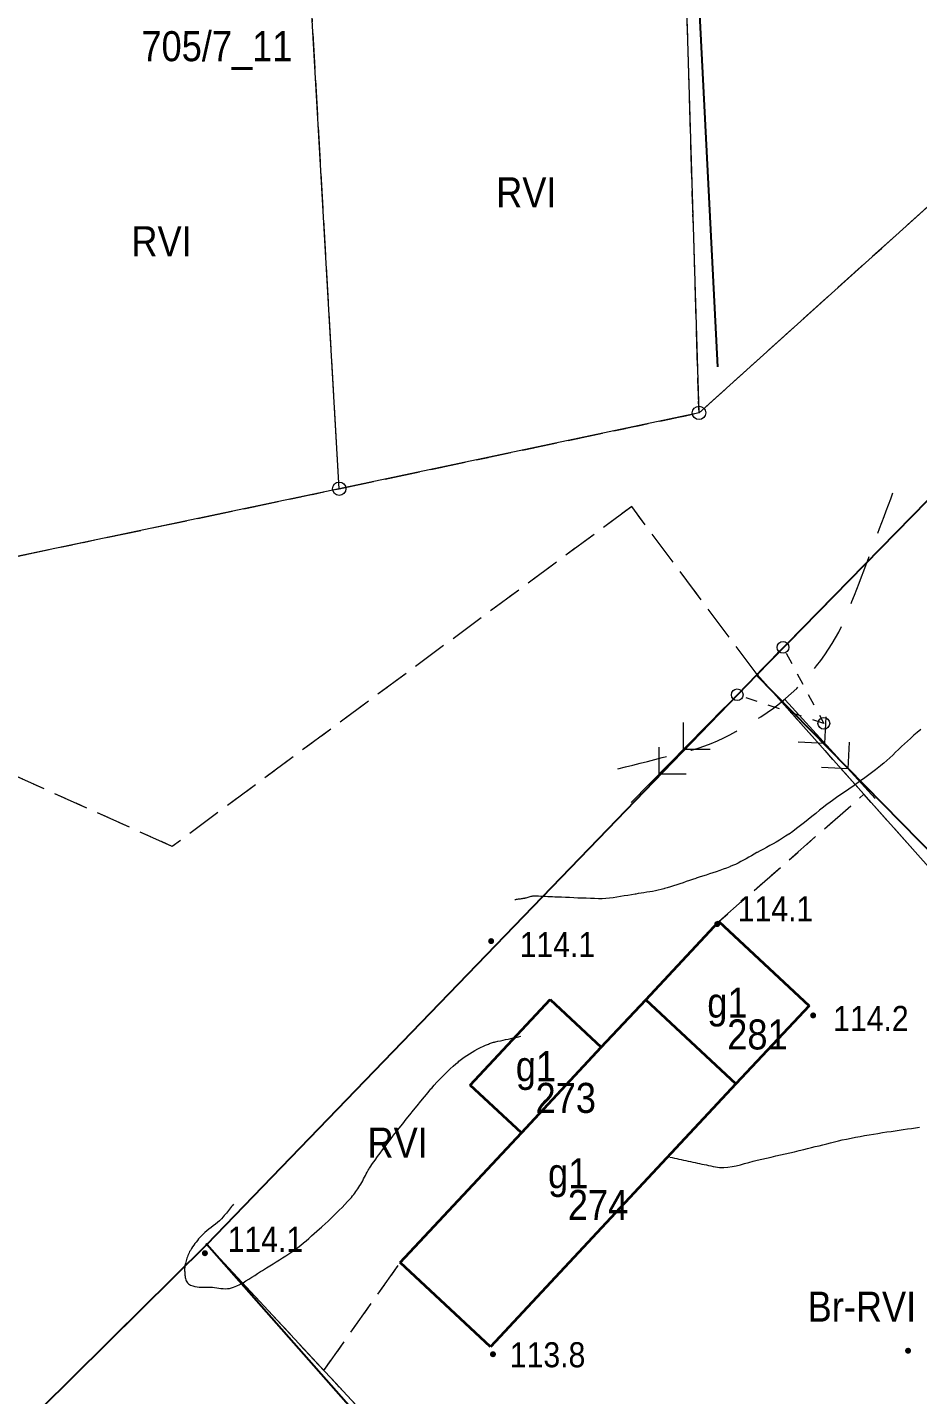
# Model space of a CAD drawing. Extents: x 6512885 to 6513481, y 5959590 to 5960000.
# Drawn here: x 6513005.9 to 6513059.2, y 5959801.7 to 5959883.6 of the extents above; entities that cross this region are included whole.
import ezdxf
from ezdxf.enums import TextEntityAlignment as Align

# ---------------------------------------------------------------- set-up
doc = ezdxf.new("R2010")
doc.units = 0
doc.header["$MEASUREMENT"] = 0
for name, pattern in [('0.7_0.7', [1.4, 0.7, -0.7]), ('217-1000', [2.8, 2.1, -0.7]), ('218-1000', [1.4, 0.7, -0.7]), ('219-1000', [0]), ('3.0_1.5', [4.5, 3, -1.5]), ('518', [0])]:
    doc.linetypes.add(name, pattern=pattern)
doc.layers.get('0').update_dxf_attribs({"color": 2, "linetype": 'CONTINUOUS', "lineweight": 5})
for name, color, linetype in [('202-Punkt graniczny stabilizowany trwale', 7, 'CONTINUOUS'), ('203-Punkt załamania granicy działki nie stabilizowany', 7, 'CONTINUOUS'), ('210-Oznaczenie użytku', 7, 'CONTINUOUS'), ('211-Nr działki', 7, 'CONTINUOUS'), ('217-Granica konturu klasyfikcyjnego', 7, 'CONTINUOUS'), ('218-Granica użytku', 7, 'CONTINUOUS'), ('219-Linia granicy', 7, 'CONTINUOUS'), ('312-Budynek (powierzchnia)', 7, 'CONTINUOUS'), ('312-Numer ewidencyjny budynku', 7, 'CONTINUOUS'), ('312-Numer ewidencyjny budynku-Atr124', 7, 'CONTINUOUS'), ('510-Podpora jednosłupowa symb.-SEPOW', 7, 'CONTINUOUS'), ('512-Podpora wielosłupowa linia-SEPOW', 7, 'CONTINUOUS'), ('518-Kierunek linii eW-SEPOW', 7, 'CONTINUOUS'), ('518-Linia eW-SE', 7, 'CONTINUOUS'), ('811-Warstwica ciągła linia', 7, 'CONTINUOUS'), ('812-Warstwica pomocnicza linia', 7, 'CONTINUOUS'), ('ogrodzenie trwałe (linia)', 7, 'CONTINUOUS'), ('punkt wysokościowy naturalny', 7, 'CONTINUOUS'), ('punkt wysokościowy naturalny-Atr2', 7, 'CONTINUOUS')]:
    doc.layers.add(name, color=color, linetype=linetype)
doc.styles.get("Standard").update_dxf_attribs({"font": 'txt', "width": 0.75})
doc.linetypes.add('902-1000', pattern='A,5,0,[1,ksztalty.shx,S=1,R=0,X=0,Y=0],5', length=10)

# ---------------------------------------------------------------- blocks, each defined once
blk = doc.blocks.new('PW01')
at = {"linetype": 'Continuous', "lineweight": 13}
h = blk.add_hatch(color=0, dxfattribs=at)
edge = h.paths.add_edge_path()
edge.add_arc((0, 0), 0.18, 0, 360)
blk = doc.blocks.new('510')
at = {"color": 0, "linetype": 'Continuous', "lineweight": 0}
blk.add_circle((0, 0), 0.35, dxfattribs=at)
blk = doc.blocks.new('518')
at = {"color": 0, "linetype": 'Continuous', "lineweight": 0}
for p, q in [((4.581, 0), (3.45, 1.131)), ((6.65, 0), (5.519, 1.131)), ((1.05, 0), (9.05, 0)), ((4.581, 0), (3.45, -1.131)), ((6.65, 0), (5.519, -1.131))]:
    blk.add_line(p, q, dxfattribs=at)
blk = doc.blocks.new('203')
at = {"linetype": 'Continuous', "lineweight": 0}
h = blk.add_hatch(color=0, dxfattribs=at)
edge = h.paths.add_edge_path()
edge.add_arc((0, 0), 0.09, 0, 360)
blk = doc.blocks.new('202')
at = {"color": 0, "linetype": 'Continuous', "lineweight": 0}
blk.add_circle((0, 0), 0.4, dxfattribs=at)

msp = doc.modelspace()

# ---------------------------------------------------------------- linework, layer by layer
at = {"layer": '217-Granica konturu klasyfikcyjnego', "color": 3, "linetype": '217-1000', "lineweight": 13, "flags": 128}
for points in [[(6513046.07, 5959860.48), (6513044.84, 5959901.17)], [(6513024.54, 5959855.94), (6513022.01, 5959899.94)], [(6513046.07, 5959860.48), (6513075.73, 5959887.25)], [(6513049.56, 5959844.81), (6513066.26, 5959861.91)], [(6513024.54, 5959855.94), (6513046.07, 5959860.48)], [(6513002.38, 5959851.29), (6513024.54, 5959855.94)], [(6513042.04, 5959854.87), (6513014.54, 5959834.52)], [(6513049.56, 5959844.81), (6513042.04, 5959854.87)], [(6513014.54, 5959834.52), (6512986.11, 5959847.3)], [(6513049.56, 5959844.81), (6513016.61, 5959810.68)], [(6513055.94, 5959837.64), (6513049.56, 5959844.81)], [(6513047.26, 5959830.03), (6513055.94, 5959837.64)], [(6513081.51, 5959808.93), (6513055.94, 5959837.64)], [(6513042.88, 5959825.34), (6513047.26, 5959830.03)], [(6513032.38, 5959820.22), (6513037.16, 5959825.35)], [(6513037.16, 5959825.35), (6513040.22, 5959822.49)], [(6513040.22, 5959822.49), (6513042.88, 5959825.34)], [(6513035.44, 5959817.37), (6513032.38, 5959820.22)], [(6513028.19, 5959809.6), (6513035.44, 5959817.37)], [(6513016.61, 5959810.68), (6512980.7, 5959775.13)], [(6513023.62, 5959803.14), (6513016.61, 5959810.68)], [(6513023.62, 5959803.14), (6513028.19, 5959809.6)], [(6513050.27, 5959774.45), (6513023.62, 5959803.14)]]:
    msp.add_lwpolyline(points, dxfattribs=at)
at = {"layer": '218-Granica użytku', "color": 3, "linetype": '218-1000', "lineweight": 13, "flags": 128}
for points in [[(6513046.07, 5959860.48), (6513044.84, 5959901.17)], [(6513024.54, 5959855.94), (6513022.01, 5959899.94)], [(6513046.07, 5959860.48), (6513075.73, 5959887.25)], [(6513066.26, 5959861.91), (6513049.56, 5959844.81)], [(6513024.54, 5959855.94), (6513046.07, 5959860.48)], [(6513002.38, 5959851.29), (6513024.54, 5959855.94)], [(6513042.04, 5959854.87), (6513014.54, 5959834.52)], [(6513049.56, 5959844.81), (6513042.04, 5959854.87)], [(6513014.54, 5959834.52), (6512986.11, 5959847.3)], [(6513049.56, 5959844.81), (6513016.61, 5959810.68)], [(6513055.94, 5959837.64), (6513049.56, 5959844.81)], [(6513047.26, 5959830.03), (6513055.94, 5959837.64)], [(6513081.51, 5959808.93), (6513055.94, 5959837.64)], [(6513042.88, 5959825.34), (6513047.26, 5959830.03)], [(6513032.38, 5959820.22), (6513037.16, 5959825.35)], [(6513037.16, 5959825.35), (6513040.22, 5959822.49)], [(6513040.22, 5959822.49), (6513042.88, 5959825.34)], [(6513035.44, 5959817.37), (6513032.38, 5959820.22)], [(6513028.19, 5959809.6), (6513035.44, 5959817.37)], [(6513016.61, 5959810.68), (6512980.7, 5959775.13)], [(6513023.62, 5959803.14), (6513016.61, 5959810.68)], [(6513023.62, 5959803.14), (6513028.19, 5959809.6)], [(6513050.27, 5959774.45), (6513023.62, 5959803.14)]]:
    msp.add_lwpolyline(points, dxfattribs=at)
at = {"layer": '219-Linia granicy', "color": 7, "linetype": '219-1000', "lineweight": 13, "flags": 128}
for points in [[(6513046.07, 5959860.48), (6513044.84, 5959901.17)], [(6513024.54, 5959855.94), (6513022.01, 5959899.94)], [(6513046.07, 5959860.48), (6513075.73, 5959887.25)], [(6513049.56, 5959844.81), (6513066.26, 5959861.91)], [(6513046.07, 5959860.48), (6513024.54, 5959855.94)], [(6513024.54, 5959855.94), (6513002.38, 5959851.29)], [(6513049.56, 5959844.81), (6513016.61, 5959810.68)], [(6513049.56, 5959844.81), (6513081.51, 5959808.93)], [(6512980.7, 5959775.13), (6513016.61, 5959810.68)], [(6513050.27, 5959774.45), (6513016.61, 5959810.68)]]:
    msp.add_lwpolyline(points, dxfattribs=at)
at = {"layer": '312-Budynek (powierzchnia)', "color": 7, "linetype": 'Continuous', "lineweight": 35, "flags": 128}
for points in [[(6513042.88, 5959825.34), (6513047.26, 5959830.03)], [(6513047.26, 5959830.03), (6513052.66, 5959824.98)], [(6513032.38, 5959820.22), (6513037.16, 5959825.35)], [(6513037.16, 5959825.35), (6513040.22, 5959822.49)], [(6513040.22, 5959822.49), (6513042.88, 5959825.34)], [(6513042.88, 5959825.34), (6513048.28, 5959820.3)], [(6513048.28, 5959820.3), (6513042.88, 5959825.34)], [(6513052.66, 5959824.98), (6513048.28, 5959820.3)], [(6513035.44, 5959817.37), (6513040.22, 5959822.49)], [(6513040.22, 5959822.49), (6513035.44, 5959817.37)], [(6513035.44, 5959817.37), (6513032.38, 5959820.22)], [(6513048.28, 5959820.3), (6513033.6, 5959804.56)], [(6513028.19, 5959809.6), (6513035.44, 5959817.37)], [(6513033.6, 5959804.56), (6513028.19, 5959809.6)]]:
    msp.add_lwpolyline(points, dxfattribs=at)
at = {"layer": '512-Podpora wielosłupowa linia-SEPOW', "color": 7, "linetype": '0.7_0.7', "lineweight": 13, "flags": 128}
msp.add_lwpolyline([(6513053.54, 5959841.89), (6513048.36, 5959843.6), (6513051.1, 5959846.44)], close=True, dxfattribs=at)
at = {"layer": '811-Warstwica ciągła linia', "color": 32, "linetype": 'Continuous', "lineweight": 13, "flags": 128}
for points in [[(6513059.336, 5959841.531), (6513059.13, 5959841.351), (6513058.925, 5959841.172), (6513058.74, 5959841.01), (6513058.72, 5959840.992), (6513058.539, 5959840.83), (6513058.361, 5959840.665), (6513058.185, 5959840.497), (6513058.011, 5959840.329), (6513057.836, 5959840.16), (6513057.661, 5959839.992), (6513057.485, 5959839.825), (6513057.306, 5959839.66), (6513057.125, 5959839.499), (6513056.96, 5959839.36), (6513056.939, 5959839.343), (6513056.632, 5959839.097), (6513056.319, 5959838.859), (6513056.001, 5959838.627), (6513055.68, 5959838.4), (6513055.357, 5959838.175), (6513055.032, 5959837.952), (6513054.708, 5959837.729), (6513054.385, 5959837.505), (6513054.065, 5959837.277), (6513053.77, 5959837.06), (6513053.748, 5959837.044), (6513053.516, 5959836.866), (6513053.286, 5959836.684), (6513053.059, 5959836.5), (6513052.832, 5959836.315), (6513052.605, 5959836.13), (6513052.377, 5959835.946), (6513052.147, 5959835.764), (6513051.914, 5959835.586), (6513051.678, 5959835.412), (6513051.46, 5959835.26), (6513051.438, 5959835.245), (6513051.254, 5959835.124), (6513051.068, 5959835.007), (6513050.88, 5959834.894), (6513050.69, 5959834.783), (6513050.499, 5959834.675), (6513050.307, 5959834.569), (6513050.115, 5959834.463), (6513049.922, 5959834.358), (6513049.729, 5959834.253), (6513049.56, 5959834.16), (6513049.536, 5959834.147), (6513049.377, 5959834.057), (6513049.217, 5959833.966), (6513049.058, 5959833.874), (6513048.899, 5959833.784), (6513048.739, 5959833.694), (6513048.578, 5959833.607), (6513048.416, 5959833.523), (6513048.251, 5959833.444), (6513048.084, 5959833.369), (6513047.94, 5959833.31), (6513047.915, 5959833.3), (6513047.713, 5959833.223), (6513047.51, 5959833.149), (6513047.307, 5959833.078), (6513047.103, 5959833.007), (6513046.898, 5959832.939), (6513046.694, 5959832.871), (6513046.489, 5959832.804), (6513046.284, 5959832.737), (6513046.079, 5959832.669), (6513045.9, 5959832.61), (6513045.874, 5959832.601), (6513045.685, 5959832.538), (6513045.496, 5959832.474), (6513045.306, 5959832.41), (6513045.117, 5959832.346), (6513044.928, 5959832.283), (6513044.738, 5959832.221), (6513044.548, 5959832.159), (6513044.357, 5959832.099), (6513044.166, 5959832.04), (6513044, 5959831.99), (6513043.974, 5959831.982), (6513043.805, 5959831.937), (6513043.635, 5959831.896), (6513043.464, 5959831.86), (6513043.292, 5959831.828), (6513043.119, 5959831.798), (6513042.947, 5959831.771), (6513042.773, 5959831.745), (6513042.6, 5959831.719), (6513042.426, 5959831.693), (6513042.28, 5959831.67), (6513042.253, 5959831.666), (6513042.035, 5959831.629), (6513041.816, 5959831.59), (6513041.598, 5959831.551), (6513041.379, 5959831.512), (6513041.161, 5959831.477), (6513040.942, 5959831.445), (6513040.723, 5959831.419), (6513040.503, 5959831.4), (6513040.283, 5959831.39), (6513040.09, 5959831.39), (6513040.063, 5959831.391), (6513039.815, 5959831.396), (6513039.567, 5959831.403), (6513039.319, 5959831.412), (6513039.071, 5959831.421), (6513038.823, 5959831.43), (6513038.575, 5959831.44), (6513038.327, 5959831.451), (6513038.079, 5959831.461), (6513037.831, 5959831.471), (6513037.61, 5959831.48), (6513037.583, 5959831.481), (6513037.442, 5959831.487), (6513037.301, 5959831.494), (6513037.16, 5959831.501), (6513037.019, 5959831.508), (6513036.878, 5959831.515), (6513036.737, 5959831.522), (6513036.596, 5959831.528), (6513036.455, 5959831.533), (6513036.314, 5959831.537), (6513036.2, 5959831.54), (6513036.173, 5959831.54), (6513036.114, 5959831.535), (6513036.056, 5959831.526), (6513035.998, 5959831.513), (6513035.94, 5959831.498), (6513035.883, 5959831.48), (6513035.825, 5959831.462), (6513035.768, 5959831.445), (6513035.71, 5959831.429), (6513035.652, 5959831.416), (6513035.62, 5959831.41), (6513035.593, 5959831.406), (6513035.536, 5959831.397), (6513035.479, 5959831.388), (6513035.422, 5959831.379), (6513035.365, 5959831.37), (6513035.308, 5959831.362), (6513035.251, 5959831.353), (6513035.194, 5959831.344), (6513035.137, 5959831.335), (6513035.08, 5959831.325), (6513035.05, 5959831.32)], [(6513018.21, 5959813.1), (6513018.149, 5959813.024), (6513018.089, 5959812.948), (6513018.028, 5959812.871), (6513017.967, 5959812.795), (6513017.906, 5959812.719), (6513017.845, 5959812.643), (6513017.784, 5959812.567), (6513017.723, 5959812.492), (6513017.661, 5959812.416), (6513017.6, 5959812.34), (6513017.493, 5959812.219), (6513017.378, 5959812.105), (6513017.257, 5959811.999), (6513017.13, 5959811.897), (6513017.001, 5959811.798), (6513016.871, 5959811.7), (6513016.741, 5959811.6), (6513016.613, 5959811.499), (6513016.488, 5959811.393), (6513016.37, 5959811.28), (6513016.286, 5959811.193), (6513016.204, 5959811.105), (6513016.125, 5959811.015), (6513016.048, 5959810.924), (6513015.974, 5959810.831), (6513015.901, 5959810.735), (6513015.831, 5959810.638), (6513015.762, 5959810.538), (6513015.695, 5959810.435), (6513015.63, 5959810.33), (6513015.587, 5959810.255), (6513015.548, 5959810.18), (6513015.512, 5959810.104), (6513015.48, 5959810.027), (6513015.45, 5959809.949), (6513015.422, 5959809.871), (6513015.397, 5959809.792), (6513015.373, 5959809.712), (6513015.351, 5959809.631), (6513015.33, 5959809.55), (6513015.316, 5959809.488), (6513015.305, 5959809.426), (6513015.297, 5959809.363), (6513015.291, 5959809.3), (6513015.288, 5959809.236), (6513015.286, 5959809.173), (6513015.287, 5959809.109), (6513015.29, 5959809.046), (6513015.294, 5959808.983), (6513015.3, 5959808.92), (6513015.307, 5959808.851), (6513015.316, 5959808.78), (6513015.326, 5959808.708), (6513015.341, 5959808.637), (6513015.36, 5959808.568), (6513015.385, 5959808.502), (6513015.417, 5959808.44), (6513015.458, 5959808.383), (6513015.508, 5959808.333), (6513015.57, 5959808.29), (6513015.637, 5959808.254), (6513015.768, 5959808.201), (6513015.898, 5959808.164), (6513016.029, 5959808.142), (6513016.159, 5959808.13), (6513016.291, 5959808.127), (6513016.422, 5959808.128), (6513016.553, 5959808.132), (6513016.685, 5959808.134), (6513016.817, 5959808.133), (6513016.88, 5959808.13), (6513016.949, 5959808.125), (6513017.076, 5959808.11), (6513017.204, 5959808.093), (6513017.332, 5959808.074), (6513017.461, 5959808.056), (6513017.589, 5959808.043), (6513017.716, 5959808.036), (6513017.843, 5959808.039), (6513017.969, 5959808.053), (6513018.093, 5959808.081), (6513018.15, 5959808.1), (6513018.216, 5959808.125), (6513018.41, 5959808.206), (6513018.598, 5959808.296), (6513018.78, 5959808.393), (6513018.958, 5959808.497), (6513019.133, 5959808.605), (6513019.306, 5959808.717), (6513019.478, 5959808.83), (6513019.65, 5959808.944), (6513019.823, 5959809.056), (6513019.94, 5959809.13), (6513019.998, 5959809.166), (6513020.191, 5959809.285), (6513020.383, 5959809.403), (6513020.575, 5959809.52), (6513020.767, 5959809.638), (6513020.958, 5959809.757), (6513021.148, 5959809.877), (6513021.337, 5959809.998), (6513021.525, 5959810.123), (6513021.711, 5959810.25), (6513021.84, 5959810.34), (6513021.896, 5959810.38), (6513022.068, 5959810.508), (6513022.236, 5959810.639), (6513022.402, 5959810.774), (6513022.565, 5959810.911), (6513022.727, 5959811.05), (6513022.887, 5959811.192), (6513023.046, 5959811.334), (6513023.204, 5959811.478), (6513023.362, 5959811.622), (6513023.47, 5959811.72), (6513023.521, 5959811.766), (6513023.695, 5959811.926), (6513023.867, 5959812.086), (6513024.039, 5959812.247), (6513024.209, 5959812.409), (6513024.377, 5959812.573), (6513024.544, 5959812.739), (6513024.71, 5959812.906), (6513024.874, 5959813.075), (6513025.036, 5959813.247), (6513025.15, 5959813.37), (6513025.196, 5959813.421), (6513025.268, 5959813.503), (6513025.337, 5959813.587), (6513025.405, 5959813.672), (6513025.471, 5959813.759), (6513025.535, 5959813.846), (6513025.598, 5959813.935), (6513025.659, 5959814.024), (6513025.719, 5959814.115), (6513025.778, 5959814.206), (6513025.8, 5959814.24), (6513025.836, 5959814.298), (6513025.893, 5959814.399), (6513025.948, 5959814.502), (6513025.999, 5959814.606), (6513026.05, 5959814.711), (6513026.101, 5959814.815), (6513026.152, 5959814.919), (6513026.206, 5959815.022), (6513026.263, 5959815.123), (6513026.324, 5959815.221), (6513026.35, 5959815.26), (6513026.389, 5959815.316), (6513026.536, 5959815.526), (6513026.684, 5959815.735), (6513026.833, 5959815.943), (6513026.984, 5959816.149), (6513027.136, 5959816.355), (6513027.289, 5959816.56), (6513027.444, 5959816.765), (6513027.599, 5959816.968), (6513027.755, 5959817.172), (6513027.87, 5959817.32), (6513027.912, 5959817.374), (6513028.124, 5959817.646), (6513028.337, 5959817.916), (6513028.55, 5959818.186), (6513028.765, 5959818.455), (6513028.98, 5959818.723), (6513029.197, 5959818.99), (6513029.415, 5959819.256), (6513029.633, 5959819.522), (6513029.853, 5959819.788), (6513030.03, 5959820), (6513030.074, 5959820.053), (6513030.223, 5959820.226), (6513030.376, 5959820.395), (6513030.531, 5959820.562), (6513030.689, 5959820.726), (6513030.85, 5959820.886), (6513031.014, 5959821.045), (6513031.182, 5959821.2), (6513031.352, 5959821.354), (6513031.526, 5959821.505), (6513031.65, 5959821.61), (6513031.704, 5959821.654), (6513031.856, 5959821.775), (6513032.011, 5959821.89), (6513032.169, 5959821.999), (6513032.33, 5959822.104), (6513032.494, 5959822.203), (6513032.66, 5959822.298), (6513032.83, 5959822.389), (6513033.002, 5959822.476), (6513033.176, 5959822.559), (6513033.29, 5959822.61), (6513033.353, 5959822.638), (6513033.411, 5959822.663), (6513033.47, 5959822.687), (6513033.528, 5959822.71), (6513033.586, 5959822.733), (6513033.645, 5959822.754), (6513033.705, 5959822.773), (6513033.764, 5959822.791), (6513033.825, 5959822.807), (6513033.88, 5959822.82), (6513033.886, 5959822.821), (6513034.039, 5959822.854), (6513034.192, 5959822.887), (6513034.345, 5959822.92), (6513034.498, 5959822.953), (6513034.651, 5959822.986), (6513034.804, 5959823.019), (6513034.957, 5959823.052), (6513035.11, 5959823.085), (6513035.263, 5959823.118), (6513035.41, 5959823.15)], [(6513044.32, 5959815.92), (6513044.458, 5959815.89), (6513044.596, 5959815.86), (6513044.734, 5959815.83), (6513044.872, 5959815.8), (6513045.01, 5959815.77), (6513045.148, 5959815.74), (6513045.286, 5959815.71), (6513045.424, 5959815.68), (6513045.562, 5959815.65), (6513045.7, 5959815.62), (6513045.835, 5959815.591), (6513045.97, 5959815.561), (6513046.105, 5959815.531), (6513046.24, 5959815.502), (6513046.375, 5959815.472), (6513046.51, 5959815.443), (6513046.645, 5959815.414), (6513046.78, 5959815.386), (6513046.915, 5959815.358), (6513047.05, 5959815.33), (6513047.298, 5959815.296), (6513047.548, 5959815.29), (6513047.798, 5959815.308), (6513048.049, 5959815.345), (6513048.3, 5959815.398), (6513048.551, 5959815.461), (6513048.802, 5959815.53), (6513049.052, 5959815.601), (6513049.302, 5959815.669), (6513049.55, 5959815.73), (6513049.83, 5959815.793), (6513050.11, 5959815.856), (6513050.389, 5959815.919), (6513050.668, 5959815.982), (6513050.947, 5959816.046), (6513051.226, 5959816.11), (6513051.504, 5959816.174), (6513051.783, 5959816.239), (6513052.062, 5959816.304), (6513052.34, 5959816.37), (6513052.57, 5959816.426), (6513052.8, 5959816.483), (6513053.03, 5959816.542), (6513053.259, 5959816.6), (6513053.489, 5959816.659), (6513053.718, 5959816.718), (6513053.948, 5959816.776), (6513054.178, 5959816.832), (6513054.409, 5959816.887), (6513054.64, 5959816.94), (6513054.906, 5959816.998), (6513055.173, 5959817.053), (6513055.44, 5959817.105), (6513055.708, 5959817.155), (6513055.976, 5959817.203), (6513056.244, 5959817.249), (6513056.513, 5959817.294), (6513056.782, 5959817.337), (6513057.051, 5959817.379), (6513057.32, 5959817.42), (6513057.564, 5959817.457), (6513057.808, 5959817.493), (6513058.052, 5959817.529), (6513058.296, 5959817.564), (6513058.54, 5959817.6), (6513058.784, 5959817.635), (6513059.028, 5959817.671), (6513059.272, 5959817.707)]]:
    msp.add_lwpolyline(points, dxfattribs=at)
at = {"layer": '812-Warstwica pomocnicza linia', "color": 32, "linetype": '3.0_1.5', "lineweight": 13, "flags": 128}
msp.add_lwpolyline([(6513041.22, 5959839.17), (6513041.662, 5959839.279), (6513042.103, 5959839.389), (6513042.545, 5959839.499), (6513042.986, 5959839.61), (6513043.427, 5959839.722), (6513043.867, 5959839.835), (6513044.308, 5959839.948), (6513044.749, 5959840.061), (6513045.189, 5959840.175), (6513045.63, 5959840.29), (6513046.026, 5959840.404), (6513046.415, 5959840.536), (6513046.798, 5959840.684), (6513047.175, 5959840.847), (6513047.548, 5959841.023), (6513047.917, 5959841.21), (6513048.283, 5959841.407), (6513048.646, 5959841.612), (6513049.008, 5959841.824), (6513049.37, 5959842.04), (6513049.765, 5959842.286), (6513050.15, 5959842.541), (6513050.524, 5959842.806), (6513050.888, 5959843.082), (6513051.241, 5959843.369), (6513051.584, 5959843.669), (6513051.916, 5959843.982), (6513052.238, 5959844.309), (6513052.549, 5959844.652), (6513052.85, 5959845.01), (6513053.106, 5959845.334), (6513053.354, 5959845.66), (6513053.593, 5959845.99), (6513053.821, 5959846.325), (6513054.039, 5959846.663), (6513054.245, 5959847.008), (6513054.439, 5959847.358), (6513054.62, 5959847.715), (6513054.787, 5959848.078), (6513054.94, 5959848.45), (6513055.082, 5959848.819), (6513055.225, 5959849.187), (6513055.367, 5959849.556), (6513055.509, 5959849.925), (6513055.65, 5959850.293), (6513055.791, 5959850.662), (6513055.932, 5959851.031), (6513056.072, 5959851.401), (6513056.211, 5959851.77), (6513056.35, 5959852.14), (6513056.483, 5959852.495), (6513056.616, 5959852.85), (6513056.749, 5959853.205), (6513056.882, 5959853.56), (6513057.015, 5959853.915), (6513057.148, 5959854.27), (6513057.281, 5959854.625), (6513057.414, 5959854.98), (6513057.547, 5959855.335), (6513057.68, 5959855.69)], dxfattribs=at)
at = {"layer": 'ogrodzenie trwałe (linia)', "color": 7, "linetype": '902-1000', "lineweight": 25, "flags": 128}
for points in [[(6513045.16, 5959900.83), (6513045.69, 5959892.58), (6513047.17, 5959863.23)], [(6513083.1, 5959810.55), (6513089.99, 5959817.61), (6513100.87, 5959828.7), (6513066.26, 5959861.91), (6513049.46, 5959844.71)], [(6513049.44, 5959774.64), (6513083.1, 5959810.55), (6513049.52, 5959844.77), (6513016.6, 5959810.67)], [(6513021.75, 5959754.18), (6513026.11, 5959749.91), (6513033.79, 5959758.01), (6513049.44, 5959774.64), (6513029.86, 5959795.66), (6513016.61, 5959810.68), (6512980.7, 5959775.13)]]:
    msp.add_lwpolyline(points, dxfattribs=at)

# ---------------------------------------------------------------- block references
at = {"layer": '202-Punkt graniczny stabilizowany trwale', "color": 7, "linetype": 'Continuous', "lineweight": 13}
for p in [(6513046.07, 5959860.48), (6513024.54, 5959855.94)]:
    msp.add_blockref('202', p, dxfattribs=at)
at = {"layer": '203-Punkt załamania granicy działki nie stabilizowany', "color": 7, "linetype": 'Continuous', "lineweight": 13}
for p in [(6513049.56, 5959844.81), (6513016.61, 5959810.68)]:
    msp.add_blockref('203', p, dxfattribs=at)
at = {"layer": '510-Podpora jednosłupowa symb.-SEPOW', "color": 7, "linetype": 'Continuous', "lineweight": 13}
for p in [(6513051.1, 5959846.44), (6513048.36, 5959843.6), (6513053.54, 5959841.89)]:
    msp.add_blockref('510', p, dxfattribs=at)
at = {"layer": '518-Kierunek linii eW-SEPOW', "color": 7, "linetype": 'Continuous', "lineweight": 13, "rotation": 312.296}
msp.add_blockref('518', (6513050.52, 5959844.08), dxfattribs=at)
at = {"layer": '518-Linia eW-SE', "color": 7, "linetype": '518', "lineweight": 13, "rotation": 225.423}
msp.add_blockref('518', (6513048.36, 5959843.6), dxfattribs=at)
at = {"layer": 'punkt wysokościowy naturalny', "color": 7, "linetype": 'Continuous', "lineweight": 13}
for p in [(6513047.16, 5959829.87), (6513033.63, 5959828.85), (6513052.9, 5959824.4), (6513016.5, 5959810.16), (6513033.74, 5959804.11), (6513058.58, 5959804.32)]:
    msp.add_blockref('PW01', p, dxfattribs=at)

# ---------------------------------------------------------------- texts
at = {"layer": '210-Oznaczenie użytku', "color": 3, "linetype": 'Continuous', "lineweight": 18, "width": 0.9}
for s, p in [('RVI', (6513033.93, 5959872.79)), ('RVI', (6513012.1, 5959869.86)), ('RVI', (6513026.23, 5959815.88)), ('Br-RVI', (6513052.57, 5959806.06))]:
    msp.add_text(s, height=1.8, dxfattribs=at).set_placement(p)
at = {"layer": '211-Nr działki', "color": 7, "linetype": 'Continuous', "lineweight": 18, "width": 0.9}
msp.add_text('705/7_11', height=1.8, dxfattribs=at).set_placement((6513012.7, 5959881.54))
at = {"layer": '312-Numer ewidencyjny budynku', "color": 7, "linetype": 'Continuous', "lineweight": 18, "width": 0.9}
for s, p in [('281', (6513047.76, 5959824.16)), ('273', (6513036.29, 5959820.36)), ('274', (6513038.22, 5959813.95))]:
    msp.add_text(s, height=1.8, dxfattribs=at).set_placement(p, align=Align.TOP_LEFT)
at = {"layer": '312-Numer ewidencyjny budynku-Atr124', "color": 7, "width": 0.9}
for p in [(6513047.77, 5959825.16), (6513036.31, 5959821.36), (6513038.24, 5959814.95)]:
    msp.add_text('g1', height=1.8, dxfattribs=at).set_placement(p, align=Align.MIDDLE_CENTER)
at = {"layer": 'punkt wysokościowy naturalny-Atr2', "color": 7, "width": 0.9}
for s, p in [('114.1', (6513048.39, 5959830.04)), ('114.1', (6513035.34, 5959827.89)), ('114.2', (6513054.1, 5959823.47)), ('114.1', (6513017.86, 5959810.24)), ('113.8', (6513034.75, 5959803.33))]:
    msp.add_text(s, height=1.5, dxfattribs=at).set_placement(p)

doc.saveas('drawing.dxf')
